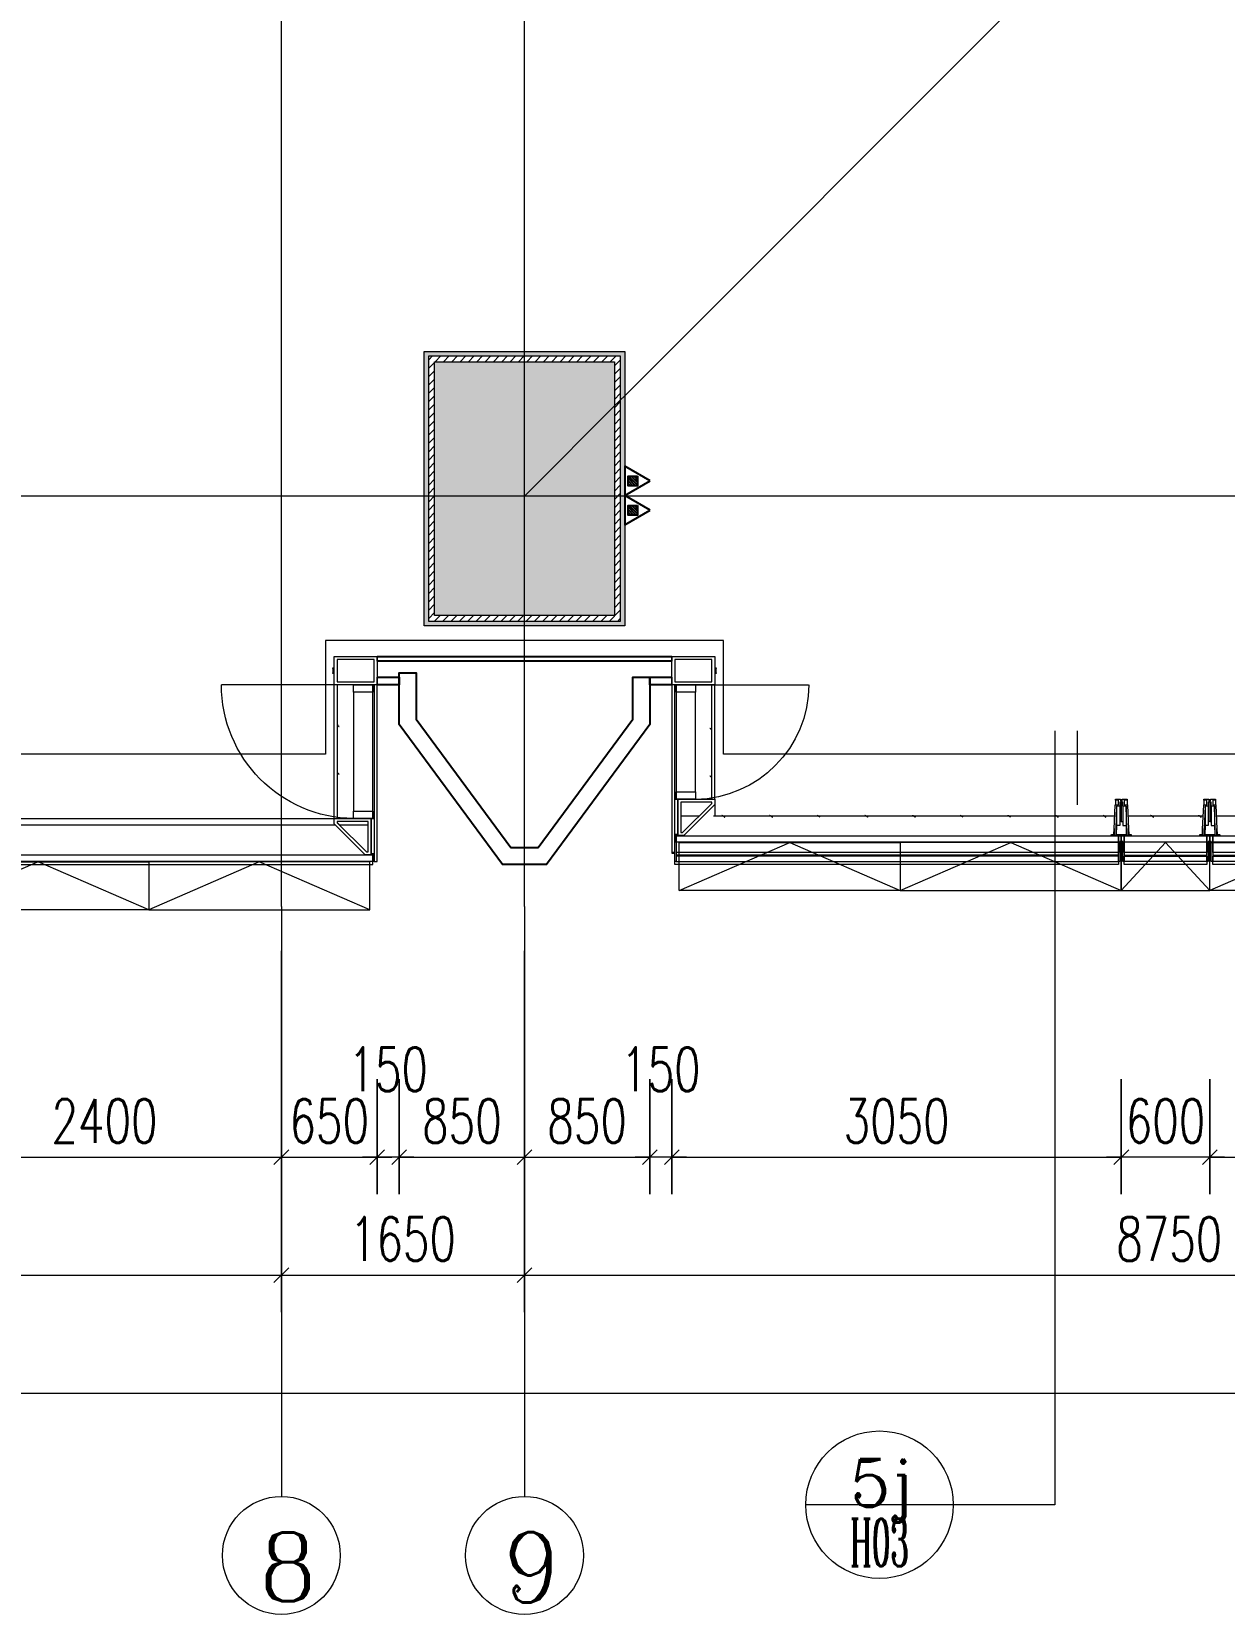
# Model space of a CAD drawing. Header units: millimetres. Extents: x 8533 to 398112, y -117646 to 105276.
# Drawn here: x 112029 to 120122, y 27708 to 38442 of the extents above; entities that cross this region are included whole.
import ezdxf

# ---------------------------------------------------------------- set-up
doc = ezdxf.new("R2010")
doc.units = ezdxf.units.MM
doc.linetypes.add('IMPORT-A-D0TE-BF$0$DOTE', pattern=[0])
doc.linetypes.add('IMPORT-colu-10F-19F$0$DOTE', pattern=[0])
for name, color, linetype, lineweight in [('A-D0TE-BF$0$A-Axis', 3, 'Continuous', 13), ('A-D0TE-BF$0$A-Axis-GRID', 1, 'IMPORT-A-D0TE-BF$0$DOTE', 13), ('A-D0TE-BF$0$A-Axis-TEXT', 7, 'Continuous', 13), ('A-DIM-TF$0$A-Dims', 140, 'Continuous', 13), ('A-EDGE-6_27F$0$A-floor-EDGE', 6, 'Continuous', 13), ('A-Iden-10F$0$A-Dims-IDEN', 13, 'Continuous', 13), ('A-PMDT-10F$0$A-GLAZ-CURT-CUT', 52, 'Continuous', 13), ('A-PMDT-10F$0$A-GLAZ-CURT-PRO', 13, 'Continuous', 13), ('A-PMDT-10F$0$A-WALL', 51, 'Continuous', 13), ('A-PMDT-10F$0$LB_铝板_', 2, 'Continuous', 13), ('A-PMDT-10F$0$Q-CASE-GM', 13, 'Continuous', 13), ('A-PMDT-10F$0$防火涂料', 8, 'Continuous', 13), ('colu-10F-19F$0$A-Axis-grid', 1, 'IMPORT-colu-10F-19F$0$DOTE', 13), ('colu-10F-19F$0$S-COLU-STEEL', 104, 'Continuous', 13), ('colu-10F-19F$0$S-hatch', 253, 'Continuous', 13), ('P-XHS-10F$0$PTP-XH灭火器', 10, 'Continuous', 25), ('塔楼建筑图10F_dwg', 8, 'Continuous', 13)]:
    doc.layers.add(name, color=color, linetype=linetype, lineweight=lineweight)
doc.styles.add('Complex_15', font='complex_.ttf', dxfattribs={"width": 1.009615, "height": 321.993789})
doc.styles.add('Complex_16', font='complex_.ttf', dxfattribs={"width": 0.452586, "height": 321.993789})
doc.styles.add('Complex_18', font='complex_.ttf', dxfattribs={"height": 465.948165})
doc.styles.add('Complex_20', font='complex_.ttf', dxfattribs={"width": 0.928571, "height": 476.148482})
doc.styles.add('Simplex', font='simplex_.ttf', dxfattribs={"width": 0.705882, "height": 297.5})

# ---------------------------------------------------------------- blocks, each defined once
blk = doc.blocks.new('塔楼建筑图10F_dwg__AXISO-1959633-10F_ARC_46_000_')
at = {"layer": 'A-D0TE-BF$0$A-Axis'}
blk.add_circle((0, 0), 0.5, dxfattribs=at)
blk = doc.blocks.new('塔楼建筑图10F_dwg_A-D0TE-BF$0$_ArchTick-1959634-10F_ARC_46_000_')
at = {"layer": 'A-D0TE-BF$0$A-Axis'}
blk.add_line((-0.5, -0.5), (0.5, 0.5), dxfattribs=at)
blk = doc.blocks.new('塔楼建筑图10F_dwg_A-D0TE-BF-1959636-10F_ARC_46_000_')
at = {"layer": 'A-D0TE-BF$0$A-Axis'}
for p, q in [((26600, -31034), (26600, -35034)), ((28250, -31034), (28250, -35034)), ((0, -34334), (37000, -34334))]:
    blk.add_line(p, q, dxfattribs=at)
at = {"layer": 'A-D0TE-BF$0$A-Axis', "flags": 128}
for points in [[(26600, -33784), (26600, -31334)], [(28250, -33784), (28250, -31334)]]:
    blk.add_lwpolyline(points, close=True, dxfattribs=at)
blk.add_lwpolyline([(0, -33534), (8750, -33534), (10500, -33534), (16450, -33534), (20550, -33534), (26600, -33534), (28250, -33534), (37000, -33534)], dxfattribs=at)
at = {"layer": 'A-D0TE-BF$0$A-Axis-GRID', "linetype": 'Continuous'}
for p, q in [((26600, -31034), (26600, -20300)), ((28250, -27270), (28250, -20300)), ((28250, -29130), (28250, -27270)), ((27570, -28250), (9430, -28250)), ((28930, -28250), (27570, -28250)), ((39660, -28250), (28930, -28250)), ((28250, -31034), (28250, -29130))]:
    blk.add_line(p, q, dxfattribs=at)
for name, p, xscale, yscale, zscale in [('塔楼建筑图10F_dwg_A-D0TE-BF$0$_ArchTick-1959634-10F_ARC_46_000_', (26600, -33534), 100, 100, 100), ('塔楼建筑图10F_dwg_A-D0TE-BF$0$_ArchTick-1959634-10F_ARC_46_000_', (28250, -33534), 100, 100, 100), ('塔楼建筑图10F_dwg__AXISO-1959633-10F_ARC_46_000_', (26600, -35434), 800, 800, 800), ('塔楼建筑图10F_dwg__AXISO-1959633-10F_ARC_46_000_', (28250, -35434), 800, 800, 800)]:
    blk.add_blockref(name, p, dxfattribs=dict(xscale=xscale, yscale=yscale, zscale=zscale))
at = {"xscale": 100, "yscale": 100, "zscale": 100, "rotation": 180}
for p in [(26600, -33534), (28250, -33534)]:
    blk.add_blockref('塔楼建筑图10F_dwg_A-D0TE-BF$0$_ArchTick-1959634-10F_ARC_46_000_', p, dxfattribs=at)
at = {"layer": 'A-D0TE-BF$0$A-Axis', "color": 7, "char_height": 297.5, "attachment_point": 2, "line_spacing_factor": 1.125731, "style": 'Simplex'}
for s, insert, width in [('1650', (27425, -33139), 871.28), ('8750', (32625, -33139), 917.9)]:
    blk.add_mtext(s, dxfattribs=dict(at, insert=insert, width=width))
at = {"layer": 'A-D0TE-BF$0$A-Axis-TEXT', "attachment_point": 1, "line_spacing_factor": 1.141342}
for s, insert, char_height, width, style in [('\\fComplex|b0|i0|c134|p2|;8', (26445, -35279), 465.95, 529.84, 'Complex_18'), ('\\fComplex|b0|i0|c134|p2|;\\W.92857;9', (28103, -35276), 476.15, 495.36, 'Complex_20')]:
    blk.add_mtext(s, dxfattribs=dict(at, insert=insert, char_height=char_height, width=width, style=style))
blk = doc.blocks.new('塔楼建筑图10F_dwg_A-EDGE-6_27F-1959637-10F_ARC_46_000_')
at = {"layer": 'A-EDGE-6_27F$0$A-floor-EDGE', "flags": 128}
blk.add_lwpolyline([(39350, -1350), (39350, -18150), (38580, -18150), (38580, -18850), (38580, -20150), (38580, -20850), (39350, -20850), (39350, -30000), (29600, -30000), (29600, -29230), (28900, -29230), (27600, -29230), (26900, -29230), (26900, -30000), (10100, -30000)], dxfattribs=at)
blk = doc.blocks.new('塔楼建筑图10F_dwg_colu-10F-19F-1959674-10F_ARC_46_000_')
at = {"layer": 'colu-10F-19F$0$S-hatch'}
h = blk.add_hatch(dxfattribs=at)
h.set_pattern_fill('FP_50', color=256, style=0, pattern_type=2)
h.set_pattern_definition([(45, (19450, 0), (-28.28427, 28.28427), [])])
h.paths.add_polyline_path([(27640, -29100), (28900, -29100), (28900, -27300), (27600, -27300), (27600, -29100)], flags=0)
h.paths.add_polyline_path([(28860, -29060), (27640, -29060), (27640, -27340), (28860, -27340), (28860, -28560)], flags=0)
blk.add_hatch(color=256, dxfattribs=at).paths.add_polyline_path([(28860, -29060), (28860, -27340), (27640, -27340), (27640, -29060)], flags=0)
at = {"layer": 'colu-10F-19F$0$A-Axis-grid', "linetype": 'Continuous'}
for p, q in [((36320, -20180), (28930, -27570)), ((28930, -27570), (28900, -27600)), ((28900, -27600), (28250, -28250))]:
    blk.add_line(p, q, dxfattribs=at)
at = {"layer": 'colu-10F-19F$0$S-COLU-STEEL', "flags": 128}
for points in [[(27600, -29100), (27600, -27300), (28900, -27300), (28900, -29100)], [(27640, -29060), (27640, -27340), (28860, -27340), (28860, -29060)]]:
    blk.add_lwpolyline(points, close=True, dxfattribs=at)
blk = doc.blocks.new('塔楼建筑图10F_dwg_A-PMDT-10F$0$A$C2FD361CC-1959676-10F_ARC_46_000_')
at = {"layer": 'A-PMDT-10F$0$防火涂料'}
h = blk.add_hatch(dxfattribs=at)
h.set_pattern_fill('FP_53', color=256, style=0, pattern_type=2)
h.set_pattern_definition([(37.5, (19550, 28356.624), (-1.60031, 48.94136), [0, -38.608, 0, -43.18, -41.275]), (37.5, (19550, 28356.624), (-1.60031, 48.94136), [-81.788, 0, -41.275]), (7.5, (19550, 28356.624), (44.9521, 71.68268), [0, -20.828, 0, -34.798, -13.335]), (7.5, (19550, 28356.624), (44.9521, 71.68268), [-55.626, 0, -13.335]), (327.5, (19518.76, 28356.624), (79.09879, 0.143765), [0, -12.7, 0, -45.72, -59.69]), (327.5, (19518.76, 28356.624), (79.09879, 0.143765), [-58.42, 0, -59.69]), (317.5, (19518.76, 28356.624), (76.35522, 22.29306), [0, -6.35, 0, -29.972, -34.29]), (317.5, (19518.76, 28356.624), (76.35522, 22.29306), [-36.322, 0, -34.29])])
h.paths.add_polyline_path([(27640, -880), (28930, -880), (28930, 980), (27570, 980), (27570, -880), (27600, -880)], flags=0)
h.paths.add_polyline_path([(28860, -850), (27600, -850), (27600, 950), (28900, 950), (28900, -850)], flags=0)
at = {"layer": 'A-PMDT-10F$0$防火涂料', "flags": 128}
blk.add_lwpolyline([(27570, 980), (28930, 980), (28930, -880), (27570, -880)], close=True, dxfattribs=at)
blk = doc.blocks.new('塔楼建筑图10F_dwg_A-DIM-TF$0$_ArchTick-1959677-10F_ARC_46_000_')
at = {"layer": 'A-DIM-TF$0$A-Dims'}
blk.add_line((-0.5, -0.5), (0.5, 0.5), dxfattribs=at)
blk = doc.blocks.new('塔楼建筑图10F_dwg_A-DIM-TF-1959678-10F_ARC_46_000_')
at = {"layer": 'A-DIM-TF$0$A-Dims', "flags": 128}
for points in [[(26600, -32984), (26600, -32204)], [(27250, -32984), (27250, -32204)], [(27400, -32984), (27400, -32204)], [(28250, -32984), (28250, -32204)], [(29100, -32984), (29100, -32204)], [(29250, -32984), (29250, -32204)], [(32300, -32984), (32300, -32204)], [(32900, -32984), (32900, -32204)]]:
    blk.add_lwpolyline(points, close=True, dxfattribs=at)
for points in [[(24300, -32734), (24200, -32734), (26600, -32734)], [(26500, -32734), (26600, -32734), (27250, -32734), (27350, -32734)], [(27400, -32734), (27250, -32734), (27150, -32734)], [(27500, -32734), (27400, -32734), (28250, -32734), (29100, -32734)], [(29250, -32734), (29100, -32734), (29000, -32734)], [(29350, -32734), (29250, -32734), (32300, -32734)], [(32900, -32734), (32300, -32734), (32200, -32734)], [(33000, -32734), (32900, -32734), (35900, -32734)]]:
    blk.add_lwpolyline(points, dxfattribs=at)
at = {"xscale": 100, "yscale": 100, "zscale": 100}
for p in [(26600, -32734), (26600, -32734), (27250, -32734), (28250, -32734), (29100, -32734), (29100, -32734), (32300, -32734), (32300, -32734)]:
    blk.add_blockref('塔楼建筑图10F_dwg_A-DIM-TF$0$_ArchTick-1959677-10F_ARC_46_000_', p, dxfattribs=at)
at = {"xscale": 100, "yscale": 100, "zscale": 100, "rotation": 180}
for p in [(27250, -32734), (27400, -32734), (27400, -32734), (28250, -32734), (29250, -32734), (29250, -32734), (32900, -32734), (32900, -32734)]:
    blk.add_blockref('塔楼建筑图10F_dwg_A-DIM-TF$0$_ArchTick-1959677-10F_ARC_46_000_', p, dxfattribs=at)
at = {"layer": 'A-DIM-TF$0$A-Dims', "color": 7, "char_height": 297.5, "attachment_point": 2, "line_spacing_factor": 1.125731, "style": 'Simplex'}
for s, insert, width in [('150', (27325, -31989), 641.81), ('150', (29175, -31989), 641.81), ('2400', (25400, -32339), 917.9), ('650', (26925, -32339), 688.42), ('850', (27825, -32339), 688.42), ('850', (28675, -32339), 688.42), ('3050', (30775, -32339), 917.9), ('600', (32600, -32339), 688.42)]:
    blk.add_mtext(s, dxfattribs=dict(at, insert=insert, width=width))
blk = doc.blocks.new('塔楼建筑图10F_dwg_A-Iden-10F-1959679-10F_ARC_46_000_')
at = {"layer": 'A-Iden-10F$0$A-Dims-IDEN'}
blk.add_line((32000, -29843), (32000, -30343), dxfattribs=at)
at = {"layer": 'A-Iden-10F$0$A-Dims-IDEN', "flags": 128}
blk.add_lwpolyline([(31850, -29843), (31850, -35090), (31159, -35090), (30159, -35090)], dxfattribs=at)
at = {"layer": 'A-Iden-10F$0$A-Dims-IDEN'}
blk.add_circle((30659, -35090), 500, dxfattribs=at)
at = {"layer": 'A-Iden-10F$0$A-Dims-IDEN', "color": 7, "char_height": 322, "attachment_point": 1, "line_spacing_factor": 1.141342}
for s, insert, width, style in [('5j', (30458, -34782), 572.6, 'Complex_15'), ('H03', (30458, -35185), 521.96, 'Complex_16')]:
    blk.add_mtext(s, dxfattribs=dict(at, insert=insert, width=width, style=style))
blk = doc.blocks.new('塔楼建筑图10F_dwg_P-XHS-10F$0$$TWTSYS$00000546-1959688-10F_ARC_46_000_')
at = {"layer": 'P-XHS-10F$0$PTP-XH灭火器'}
h = blk.add_hatch(dxfattribs=at)
h.set_pattern_fill('FP_61', color=256, style=0, pattern_type=2)
h.set_pattern_definition([(45, (-38543.802, -6670.83), (-17.67767, 17.67767), [])])
h.paths.add_polyline_path([(65, 44), (65, 174), (-65, 174), (-65, 44)], flags=0)
at = {"layer": 'P-XHS-10F$0$PTP-XH灭火器', "flags": 128}
for points in [[(0, 344), (-198, 0), (198, 0)], [(-65, 174), (65, 174), (65, 44), (-65, 44)]]:
    blk.add_lwpolyline(points, close=True, dxfattribs=at)
blk = doc.blocks.new('塔楼建筑图10F_dwg_P-XHS-10F-1959691-10F_ARC_46_000_')
at = {"xscale": 0.5, "yscale": 0.5, "zscale": 0.5, "rotation": 269.9999999999999}
for p in [(28931, -28147), (28931, -28346)]:
    blk.add_blockref('塔楼建筑图10F_dwg_P-XHS-10F$0$$TWTSYS$00000546-1959688-10F_ARC_46_000_', p, dxfattribs=at)
blk = doc.blocks.new('塔楼建筑图10F_dwg_A-PMDT-10F$0$FP_61-Floor Plan_F10 CAD Export-1959734-10F_ARC_46_000_')
at = {"layer": 'A-PMDT-10F$0$Q-CASE-GM'}
for p, q in [((-1478, -260), (1245, -260)), ((1274, -260), (1470, -260))]:
    blk.add_line(p, q, dxfattribs=at)
blk = doc.blocks.new('塔楼建筑图10F_dwg_A-PMDT-10F$0$FP_62-Floor Plan_F10 CAD Export-1959735-10F_ARC_46_000_')
at = {"layer": 'A-PMDT-10F$0$A-GLAZ-CURT-PRO'}
blk.add_line((1261, -302), (1261, -1210), dxfattribs=at)
at = {"layer": 'A-PMDT-10F$0$A-GLAZ-CURT-PRO', "flags": 128}
for points in [[(1258, -622), (1258, -622), (1258, -622), (1258, -621), (1258, -621), (1258, -620), (1258, -620), (1258, -620), (1258, -619), (1258, -619), (1258, -619), (1258, -618), (1258, -618), (1259, -617), (1259, -617), (1259, -617), (1259, -616), (1259, -616), (1259, -616), (1260, -615), (1260, -615), (1260, -614), (1260, -614), (1261, -614), (1261, -613), (1261, -613), (1261, -613), (1262, -612), (1262, -612), (1262, -612), (1263, -611), (1263, -611), (1263, -610), (1264, -610), (1264, -610), (1264, -609), (1265, -609), (1265, -609), (1265, -608), (1266, -608), (1266, -607), (1267, -607), (1267, -607), (1267, -606), (1268, -606), (1268, -606), (1269, -605), (1269, -605), (1269, -605), (1270, -604), (1270, -604), (1271, -603), (1271, -603), (1272, -603)], [(1258, -946), (1258, -945), (1258, -945), (1258, -944), (1258, -944), (1258, -944), (1258, -943), (1258, -943), (1258, -943), (1258, -942), (1258, -942), (1258, -941), (1258, -941), (1259, -941), (1259, -940), (1259, -940), (1259, -940), (1259, -939), (1259, -939), (1260, -939), (1260, -938), (1260, -938), (1260, -937), (1261, -937), (1261, -937), (1261, -936), (1261, -936), (1262, -936), (1262, -935), (1262, -935), (1263, -934), (1263, -934), (1263, -934), (1264, -933), (1264, -933), (1264, -933), (1265, -932), (1265, -932), (1265, -932), (1266, -931), (1266, -931), (1267, -930), (1267, -930), (1267, -930), (1268, -929), (1268, -929), (1269, -929), (1269, -928), (1269, -928), (1270, -927), (1270, -927), (1271, -927), (1271, -926), (1272, -926)]]:
    blk.add_lwpolyline(points, dxfattribs=at)
blk = doc.blocks.new('塔楼建筑图10F_dwg_A-PMDT-10F$0$CWP_玻璃幕墙端部 - 塔楼有侧开启扇 H_3000_有窗帘槽-V60-Floor Plan_F10 CAD Export-1959815-10F_ARC_46_000_')
at = {"layer": 'A-PMDT-10F$0$A-GLAZ-CURT-CUT', "flags": 128}
for points in [[(-1500, -10), (-1510, -10), (-1510, -15), (-1520, -15), (-1520, -55), (-1500, -55)], [(-1472, -57), (-1472, -55), (-1520, -55), (-1520, -57)], [(-1514, -302), (-1480, -302), (-1480, -296), (-1500, -296), (-1500, -266), (-1479, -266), (-1472, -100), (-1472, -57), (-1520, -57), (-1520, -62), (-1482, -62), (-1482, -100), (-1488, -256), (-1510, -256), (-1510, -282), (-1520, -282), (-1520, -292), (-1514, -292)], [(1500, -55), (1500, -10), (-1500, -10), (-1500, -55)], [(-1452, -55), (-1472, -55), (-1472, -57), (-1452, -57)], [(1510, -10), (1500, -10), (1500, -57), (1448, -57), (1239, -266), (1239, -302), (1490, -302), (1490, -62), (1510, -62)], [(1470, -282), (1259, -282), (1259, -274), (1457, -77), (1470, -77)], [(1446, -55), (1446, -57), (1500, -57), (1500, -55)], [(1490, -62), (1490, -302), (1510, -302), (1510, -62)], [(1370, -302), (1370, -352), (1500, -352), (1500, -302)], [(1500, -302), (1500, -1210), (1510, -1210), (1510, -302)], [(1370, -1160), (1370, -1210), (1500, -1210), (1500, -1160)], [(1239, -1210), (1239, -1400), (1530, -1400), (1530, -1210)], [(1259, -1380), (1259, -1230), (1510, -1230), (1510, -1380)]]:
    blk.add_lwpolyline(points, close=True, dxfattribs=at)
blk.add_lwpolyline([(-1452, -61), (-1452, -57), (-1472, -57), (-1472, -103), (-1470, -62), (-1453, -62)], dxfattribs=at)
at = {"layer": 'A-PMDT-10F$0$A-GLAZ-CURT-CUT'}
blk.add_arc((-1453, -61), 0.998, 270, 360, dxfattribs=at)
at = {"layer": 'A-PMDT-10F$0$A-GLAZ-CURT-PRO'}
for p, q in [((-1479, -266), (-1480, -296)), ((1259, -276), (1275, -260)), ((1370, -1160), (1370, -352)), ((1370, -1210), (473, -1210)), ((1239, -1285), (1229, -1285)), ((1229, -1325), (1239, -1325))]:
    blk.add_line(p, q, dxfattribs=at)
at = {"layer": 'A-PMDT-10F$0$A-GLAZ-CURT-PRO', "flags": 128}
for points in [[(1510, -10), (1530, -10), (1530, -1210)], [(-1480, -302), (1239, -302), (1239, -1210)], [(1229, -1320), (1229, -1325), (1229, -1320), (1229, -1290), (1229, -1285), (1229, -1290)]]:
    blk.add_lwpolyline(points, dxfattribs=at)
blk.add_lwpolyline([(1259, -276), (1275, -260)], close=True, dxfattribs=at)
at = {"layer": 'A-PMDT-10F$0$A-GLAZ-CURT-PRO'}
blk.add_arc((1381, -1210), 908, 90.6869, 180, dxfattribs=at)
at = {"layer": 'A-PMDT-10F$0$Q-CASE-GM', "flags": 128}
blk.add_lwpolyline([(-1500, -10), (-1500, 10), (1500, 10), (1500, -10)], dxfattribs=at)
for name in ['塔楼建筑图10F_dwg_A-PMDT-10F$0$FP_61-Floor Plan_F10 CAD Export-1959734-10F_ARC_46_000_', '塔楼建筑图10F_dwg_A-PMDT-10F$0$FP_62-Floor Plan_F10 CAD Export-1959735-10F_ARC_46_000_']:
    blk.add_blockref(name, (0, 0))
blk = doc.blocks.new('塔楼建筑图10F_dwg_A-PMDT-10F$0$FP_147-Floor Plan_F10 CAD Export-1959765-10F_ARC_46_000_')
at = {"layer": 'A-PMDT-10F$0$A-GLAZ-CURT-PRO'}
blk.add_line((255, 320), (-255, 320), dxfattribs=at)
at = {"layer": 'A-PMDT-10F$0$A-GLAZ-CURT-PRO', "flags": 128}
for points in [[(-223, 324), (-223, 324), (-223, 324), (-224, 324), (-224, 323), (-225, 323), (-225, 323), (-225, 323), (-226, 323), (-226, 323), (-226, 323), (-227, 323), (-227, 323), (-227, 323), (-228, 322), (-228, 322), (-229, 322), (-229, 322), (-229, 322), (-230, 321), (-230, 321), (-230, 321), (-231, 321), (-231, 321), (-232, 320), (-232, 320), (-232, 320), (-233, 319), (-233, 319), (-233, 319), (-234, 319), (-234, 318), (-234, 318), (-235, 318), (-235, 317), (-236, 317), (-236, 317), (-236, 316), (-237, 316), (-237, 315), (-237, 315), (-238, 315), (-238, 314), (-239, 314), (-239, 314), (-239, 313), (-240, 313), (-240, 312), (-240, 312), (-241, 311), (-241, 311), (-241, 311)], [(101, 324), (100, 324), (100, 324), (100, 324), (99, 323), (99, 323), (98, 323), (98, 323), (98, 323), (97, 323), (97, 323), (97, 323), (96, 323), (96, 323), (95, 322), (95, 322), (95, 322), (94, 322), (94, 322), (94, 321), (93, 321), (93, 321), (93, 321), (92, 321), (92, 320), (91, 320), (91, 320), (91, 319), (90, 319), (90, 319), (90, 319), (89, 318), (89, 318), (88, 318), (88, 317), (88, 317), (87, 317), (87, 316), (87, 316), (86, 315), (86, 315), (85, 315), (85, 314), (85, 314), (84, 314), (84, 313), (84, 313), (83, 312), (83, 312), (83, 311), (82, 311), (82, 311)]]:
    blk.add_lwpolyline(points, dxfattribs=at)
blk = doc.blocks.new('塔楼建筑图10F_dwg_A-PMDT-10F$0$CWP_玻璃幕墙 - Tower slope glass H_3000_有窗帘导轨-V145-Floor Plan_F10 CAD Export-1959817-10F_ARC_46_000_')
at = {"layer": 'A-PMDT-10F$0$A-GLAZ-CURT-CUT', "flags": 128}
for points in [[(-260, 433), (-294, 433), (-294, 423), (-300, 423), (-300, 413), (-290, 413), (-290, 386), (-268, 386), (-262, 231), (-262, 193), (-300, 193), (-300, 188), (-252, 188), (-252, 231), (-259, 396), (-280, 396), (-280, 427), (-260, 427)], [(294, 423), (294, 433), (260, 433), (260, 427), (280, 427), (280, 396), (259, 396), (252, 231), (252, 188), (300, 188), (300, 193), (262, 193), (262, 231), (268, 386), (290, 386), (290, 413), (300, 413), (300, 423)], [(-252, 186), (-300, 186), (-300, 188), (-252, 188), (-252, 186), (-233, 186), (-233, 188), (-252, 188)], [(280, 141), (280, 186), (-280, 186), (-280, 141), (280, 141), (290, 141), (290, 146), (300, 146), (300, 186), (280, 186)], [(233, 186), (252, 186), (252, 188), (233, 188)], [(300, 188), (252, 188), (252, 186), (300, 186)]]:
    blk.add_lwpolyline(points, close=True, dxfattribs=at)
for points in [[(-233, 193), (-250, 193), (-252, 234), (-252, 188), (-233, 188), (-233, 192)], [(233, 192), (233, 188), (252, 188), (252, 234), (250, 193), (233, 193)], [(-300, 186), (-300, 146), (-290, 146), (-290, 141), (-280, 141), (-280, 186)]]:
    blk.add_lwpolyline(points, dxfattribs=at)
at = {"layer": 'A-PMDT-10F$0$A-GLAZ-CURT-CUT'}
for centre, start, end in [((-233, 192), 360, 90), ((233, 192), 90, 180)]:
    blk.add_arc(centre, 0.998, start, end, dxfattribs=at)
at = {"layer": 'A-PMDT-10F$0$A-GLAZ-CURT-PRO'}
for p, q in [((-260, 427), (-260, 396)), ((260, 427), (260, 396)), ((268, 386), (268, 256)), ((280, 53), (-280, 53))]:
    blk.add_line(p, q, dxfattribs=at)
at = {"layer": 'A-PMDT-10F$0$A-GLAZ-CURT-PRO', "flags": 128}
for points in [[(-300, 413), (-300, 282), (-290, 282)], [(-290, 386), (-290, 256), (-268, 256)], [(-268, 386), (-268, 256), (-266, 192)], [(290, 386), (290, 256), (268, 256), (266, 192)], [(300, 413), (300, 282), (290, 282)], [(-290, 15), (-300, 15), (-300, 146)], [(-290, 141), (-290, 10), (-280, 10), (-280, 48), (-280, 10), (280, 10), (280, 48), (-280, 48), (-280, 50), (280, 50), (280, 48), (280, 10), (290, 10), (290, 141)], [(300, 146), (300, 15), (290, 15)], [(-280, 10), (-280, -10), (280, -10), (280, 10)]]:
    blk.add_lwpolyline(points, dxfattribs=at)
for points in [[(-280, 141), (-280, 71)], [(280, 71), (280, 141)], [(280, 51), (-280, 51), (-280, 53), (-280, 73), (280, 73), (280, 53)]]:
    blk.add_lwpolyline(points, close=True, dxfattribs=at)
blk.add_blockref('塔楼建筑图10F_dwg_A-PMDT-10F$0$FP_147-Floor Plan_F10 CAD Export-1959765-10F_ARC_46_000_', (0, 0))
blk = doc.blocks.new('塔楼建筑图10F_dwg_A-PMDT-10F$0$FP_153-Floor Plan_F10 CAD Export-1959769-10F_ARC_46_000_')
at = {"layer": 'A-PMDT-10F$0$Q-CASE-GM'}
for p, q in [((1247, 320), (-1475, 320)), ((1470, 320), (1344, 320))]:
    blk.add_line(p, q, dxfattribs=at)
at = {"layer": 'A-PMDT-10F$0$Q-CASE-GM', "flags": 128}
for points in [[(-1396, 324), (-1396, 324), (-1397, 324), (-1397, 324), (-1398, 323), (-1398, 323), (-1398, 323), (-1399, 323), (-1399, 323), (-1399, 323), (-1400, 323), (-1400, 323), (-1401, 323), (-1401, 323), (-1401, 322), (-1402, 322), (-1402, 322), (-1402, 322), (-1403, 322), (-1403, 321), (-1403, 321), (-1404, 321), (-1404, 321), (-1405, 321), (-1405, 320), (-1405, 320), (-1406, 320), (-1406, 319), (-1406, 319), (-1407, 319), (-1407, 319), (-1408, 318), (-1408, 318), (-1408, 318), (-1409, 317), (-1409, 317), (-1409, 317), (-1410, 316), (-1410, 316), (-1410, 315), (-1411, 315), (-1411, 315), (-1412, 314), (-1412, 314), (-1412, 314), (-1413, 313), (-1413, 313), (-1413, 312), (-1414, 312), (-1414, 311), (-1415, 311), (-1415, 311)], [(-1073, 324), (-1073, 324), (-1074, 324), (-1074, 324), (-1074, 323), (-1075, 323), (-1075, 323), (-1075, 323), (-1076, 323), (-1076, 323), (-1076, 323), (-1077, 323), (-1077, 323), (-1078, 323), (-1078, 322), (-1078, 322), (-1079, 322), (-1079, 322), (-1079, 322), (-1080, 321), (-1080, 321), (-1081, 321), (-1081, 321), (-1081, 321), (-1082, 320), (-1082, 320), (-1082, 320), (-1083, 319), (-1083, 319), (-1084, 319), (-1084, 319), (-1084, 318), (-1085, 318), (-1085, 318), (-1085, 317), (-1086, 317), (-1086, 317), (-1086, 316), (-1087, 316), (-1087, 315), (-1088, 315), (-1088, 315), (-1088, 314), (-1089, 314), (-1089, 314), (-1089, 313), (-1090, 313), (-1090, 312), (-1091, 312), (-1091, 311), (-1091, 311), (-1092, 311)], [(-750, 324), (-750, 324), (-750, 324), (-751, 324), (-751, 323), (-751, 323), (-752, 323), (-752, 323), (-752, 323), (-753, 323), (-753, 323), (-754, 323), (-754, 323), (-754, 323), (-755, 322), (-755, 322), (-755, 322), (-756, 322), (-756, 322), (-757, 321), (-757, 321), (-757, 321), (-758, 321), (-758, 321), (-758, 320), (-759, 320), (-759, 320), (-759, 319), (-760, 319), (-760, 319), (-761, 319), (-761, 318), (-761, 318), (-762, 318), (-762, 317), (-762, 317), (-763, 317), (-763, 316), (-764, 316), (-764, 315), (-764, 315), (-765, 315), (-765, 314), (-765, 314), (-766, 314), (-766, 313), (-766, 313), (-767, 312), (-767, 312), (-768, 311), (-768, 311), (-768, 311)], [(-426, 324), (-427, 324), (-427, 324), (-427, 324), (-428, 323), (-428, 323), (-428, 323), (-429, 323), (-429, 323), (-430, 323), (-430, 323), (-430, 323), (-431, 323), (-431, 323), (-431, 322), (-432, 322), (-432, 322), (-432, 322), (-433, 322), (-433, 321), (-434, 321), (-434, 321), (-434, 321), (-435, 321), (-435, 320), (-435, 320), (-436, 320), (-436, 319), (-437, 319), (-437, 319), (-437, 319), (-438, 318), (-438, 318), (-438, 318), (-439, 317), (-439, 317), (-440, 317), (-440, 316), (-440, 316), (-441, 315), (-441, 315), (-441, 315), (-442, 314), (-442, 314), (-442, 314), (-443, 313), (-443, 313), (-444, 312), (-444, 312), (-444, 311), (-445, 311), (-445, 311)], [(-103, 324), (-103, 324), (-104, 324), (-104, 324), (-104, 323), (-105, 323), (-105, 323), (-106, 323), (-106, 323), (-106, 323), (-107, 323), (-107, 323), (-107, 323), (-108, 323), (-108, 322), (-108, 322), (-109, 322), (-109, 322), (-110, 322), (-110, 321), (-110, 321), (-111, 321), (-111, 321), (-111, 321), (-112, 320), (-112, 320), (-113, 320), (-113, 319), (-113, 319), (-114, 319), (-114, 319), (-114, 318), (-115, 318), (-115, 318), (-115, 317), (-116, 317), (-116, 317), (-117, 316), (-117, 316), (-117, 315), (-118, 315), (-118, 315), (-118, 314), (-119, 314), (-119, 314), (-120, 313), (-120, 313), (-120, 312), (-121, 312), (-121, 311), (-121, 311), (-122, 311)], [(220, 324), (220, 324), (220, 324), (219, 324), (219, 323), (219, 323), (218, 323), (218, 323), (217, 323), (217, 323), (217, 323), (216, 323), (216, 323), (216, 323), (215, 322), (215, 322), (214, 322), (214, 322), (214, 322), (213, 321), (213, 321), (213, 321), (212, 321), (212, 321), (212, 320), (211, 320), (211, 320), (210, 319), (210, 319), (210, 319), (209, 319), (209, 318), (209, 318), (208, 318), (208, 317), (207, 317), (207, 317), (207, 316), (206, 316), (206, 315), (206, 315), (205, 315), (205, 314), (204, 314), (204, 314), (204, 313), (203, 313), (203, 312), (203, 312), (202, 311), (202, 311), (202, 311)], [(544, 324), (543, 324), (543, 324), (543, 324), (542, 323), (542, 323), (541, 323), (541, 323), (541, 323), (540, 323), (540, 323), (540, 323), (539, 323), (539, 323), (538, 322), (538, 322), (538, 322), (537, 322), (537, 322), (537, 321), (536, 321), (536, 321), (536, 321), (535, 321), (535, 320), (534, 320), (534, 320), (534, 319), (533, 319), (533, 319), (533, 319), (532, 318), (532, 318), (531, 318), (531, 317), (531, 317), (530, 317), (530, 316), (530, 316), (529, 315), (529, 315), (529, 315), (528, 314), (528, 314), (527, 314), (527, 313), (527, 313), (526, 312), (526, 312), (526, 311), (525, 311), (525, 311)], [(867, 324), (867, 324), (866, 324), (866, 324), (865, 323), (865, 323), (865, 323), (864, 323), (864, 323), (864, 323), (863, 323), (863, 323), (863, 323), (862, 323), (862, 322), (861, 322), (861, 322), (861, 322), (860, 322), (860, 321), (860, 321), (859, 321), (859, 321), (858, 321), (858, 320), (858, 320), (857, 320), (857, 319), (857, 319), (856, 319), (856, 319), (855, 318), (855, 318), (855, 318), (854, 317), (854, 317), (854, 317), (853, 316), (853, 316), (853, 315), (852, 315), (852, 315), (851, 314), (851, 314), (851, 314), (850, 313), (850, 313), (850, 312), (849, 312), (849, 311), (848, 311), (848, 311)], [(1190, 324), (1190, 324), (1189, 324), (1189, 324), (1189, 323), (1188, 323), (1188, 323), (1188, 323), (1187, 323), (1187, 323), (1187, 323), (1186, 323), (1186, 323), (1185, 323), (1185, 322), (1185, 322), (1184, 322), (1184, 322), (1184, 322), (1183, 321), (1183, 321), (1182, 321), (1182, 321), (1182, 321), (1181, 320), (1181, 320), (1181, 320), (1180, 319), (1180, 319), (1180, 319), (1179, 319), (1179, 318), (1178, 318), (1178, 318), (1178, 317), (1177, 317), (1177, 317), (1177, 316), (1176, 316), (1176, 315), (1175, 315), (1175, 315), (1175, 314), (1174, 314), (1174, 314), (1174, 313), (1173, 313), (1173, 312), (1173, 312), (1172, 311), (1172, 311), (1171, 311)]]:
    blk.add_lwpolyline(points, dxfattribs=at)
blk = doc.blocks.new('塔楼建筑图10F_dwg_A-PMDT-10F$0$FP_154-Floor Plan_F10 CAD Export-1959770-10F_ARC_46_000_')
at = {"layer": 'A-PMDT-10F$0$A-GLAZ-CURT-PRO'}
blk.add_line((1261, 1210), (1261, 433), dxfattribs=at)
at = {"layer": 'A-PMDT-10F$0$A-GLAZ-CURT-PRO', "flags": 128}
for points in [[(1272, 916), (1271, 915), (1271, 915), (1270, 914), (1270, 914), (1270, 914), (1269, 913), (1269, 913), (1268, 913), (1268, 912), (1268, 912), (1267, 912), (1267, 911), (1266, 911), (1266, 911), (1266, 910), (1265, 910), (1265, 910), (1265, 909)], [(1272, 592), (1271, 592), (1271, 592), (1270, 591), (1270, 591), (1270, 591), (1269, 590), (1269, 590), (1268, 589), (1268, 589), (1268, 589), (1267, 588), (1267, 588), (1266, 588), (1266, 587), (1266, 587), (1265, 587), (1265, 586), (1265, 586)]]:
    blk.add_lwpolyline(points, dxfattribs=at)
blk = doc.blocks.new('塔楼建筑图10F_dwg_A-PMDT-10F$0$CWP_玻璃幕墙端部 - 塔楼有侧开启扇 H_3000_有窗帘槽-V151-Floor Plan_F10 CAD Export-1959819-10F_ARC_46_000_')
at = {"layer": 'A-PMDT-10F$0$A-GLAZ-CURT-CUT', "flags": 128}
for points in [[(1239, 1400), (1239, 1210), (1530, 1210), (1530, 1400)], [(1259, 1230), (1259, 1380), (1510, 1380), (1510, 1230)], [(1370, 1210), (1370, 1160), (1500, 1160), (1500, 1210)], [(1500, 1210), (1500, 433), (1510, 433), (1510, 1210)], [(-1480, 433), (-1514, 433), (-1514, 423), (-1520, 423), (-1520, 413), (-1510, 413), (-1510, 386), (-1488, 386), (-1482, 231), (-1482, 193), (-1520, 193), (-1520, 188), (-1472, 188), (-1472, 231), (-1479, 396), (-1500, 396), (-1500, 427), (-1480, 427)], [(1500, 141), (1500, 186), (-1500, 186), (-1500, 141), (1500, 141), (1510, 141), (1510, 193), (1490, 193), (1490, 433), (1239, 433), (1239, 397), (1448, 188), (1500, 188)], [(1370, 483), (1370, 433), (1500, 433), (1500, 483)], [(1490, 433), (1490, 193), (1510, 193), (1510, 433)], [(1259, 413), (1470, 413), (1470, 208), (1457, 208), (1259, 405)], [(-1472, 186), (-1472, 188), (-1520, 188), (-1520, 186), (-1472, 186), (-1452, 186), (-1452, 188), (-1472, 188)], [(-1510, 141), (-1500, 141), (-1500, 186), (-1520, 186), (-1520, 146), (-1510, 146)]]:
    blk.add_lwpolyline(points, close=True, dxfattribs=at)
for points in [[(-1453, 193), (-1470, 193), (-1472, 234), (-1472, 188), (-1452, 188), (-1452, 192)], [(1446, 188), (1446, 186), (1500, 186), (1500, 188), (1448, 188)]]:
    blk.add_lwpolyline(points, dxfattribs=at)
at = {"layer": 'A-PMDT-10F$0$A-GLAZ-CURT-CUT'}
blk.add_arc((-1453, 192), 0.998, 360, 90, dxfattribs=at)
at = {"layer": 'A-PMDT-10F$0$A-GLAZ-CURT-PRO'}
for p, q in [((1229, 1290), (1229, 1320)), ((1370, 1210), (602, 1210)), ((1239, 433), (1239, 1210)), ((1370, 486), (1370, 1160)), ((-1480, 427), (-1480, 396)), ((1239, 397), (1239, 319)), ((-1500, 71), (-1500, 141)), ((1500, 141), (1500, 71))]:
    blk.add_line(p, q, dxfattribs=at)
at = {"layer": 'A-PMDT-10F$0$A-GLAZ-CURT-PRO', "flags": 128}
for points in [[(1239, 1325), (1229, 1325), (1229, 1320), (1229, 1325)], [(1229, 1285), (1229, 1290), (1229, 1285), (1239, 1285)], [(1530, 1210), (1530, 73), (1530, 71), (1522, 71), (1522, 70), (1530, 70), (1530, 68), (1510, 68), (1510, 73), (1530, 73)], [(-1520, 413), (-1520, 282), (-1510, 282)], [(-1510, 386), (-1510, 256), (-1488, 256)], [(-1488, 386), (-1488, 256), (-1486, 192)], [(-1510, 15), (-1520, 15), (-1520, 146)], [(-1510, 141), (-1510, 10), (-1500, 10), (-1500, 48)], [(1500, 48), (1500, 10), (1510, 10), (1510, 141)]]:
    blk.add_lwpolyline(points, dxfattribs=at)
at = {"layer": 'A-PMDT-10F$0$A-GLAZ-CURT-PRO'}
blk.add_arc((1379, 1210), 778, 180, 269.3131, dxfattribs=at)
at = {"layer": 'A-PMDT-10F$0$Q-CASE-GM'}
for p, q in [((-1500, 141), (-1500, 71)), ((1500, 141), (1500, 71)), ((-1500, 48), (1500, 48))]:
    blk.add_line(p, q, dxfattribs=at)
at = {"layer": 'A-PMDT-10F$0$Q-CASE-GM', "flags": 128}
for points in [[(-1500, 53), (-1500, 73), (1500, 73), (1500, 53), (1500, 51), (-1500, 51), (-1500, 53), (1500, 53)], [(-1500, 10), (-1500, -10), (1510, -10), (1510, 10)]]:
    blk.add_lwpolyline(points, dxfattribs=at)
blk.add_lwpolyline([(1500, 50), (1500, 48), (1500, 10), (-1500, 10), (-1500, 48), (-1500, 50)], close=True, dxfattribs=at)
for name in ['塔楼建筑图10F_dwg_A-PMDT-10F$0$FP_154-Floor Plan_F10 CAD Export-1959770-10F_ARC_46_000_', '塔楼建筑图10F_dwg_A-PMDT-10F$0$FP_153-Floor Plan_F10 CAD Export-1959769-10F_ARC_46_000_']:
    blk.add_blockref(name, (0, 0))
blk = doc.blocks.new('塔楼建筑图10F_dwg_A-PMDT-10F$0$FP_157-Floor Plan_F10 CAD Export-1959772-10F_ARC_46_000_')
at = {"layer": 'A-PMDT-10F$0$A-GLAZ-CURT-PRO'}
blk.add_line((1455, 320), (-1455, 320), dxfattribs=at)
at = {"layer": 'A-PMDT-10F$0$A-GLAZ-CURT-PRO', "flags": 128}
for points in [[(-1332, 324), (-1333, 324), (-1333, 324), (-1333, 324), (-1334, 323), (-1334, 323), (-1334, 323), (-1335, 323), (-1335, 323), (-1336, 323), (-1336, 323), (-1336, 323), (-1337, 323), (-1337, 323), (-1337, 322), (-1338, 322), (-1338, 322), (-1339, 322), (-1339, 322), (-1339, 321), (-1340, 321), (-1340, 321), (-1340, 321), (-1341, 321), (-1341, 320), (-1341, 320), (-1342, 320), (-1342, 319), (-1343, 319), (-1343, 319), (-1343, 319), (-1344, 318), (-1344, 318), (-1344, 318), (-1345, 317), (-1345, 317), (-1346, 317), (-1346, 316), (-1346, 316), (-1347, 315), (-1347, 315), (-1347, 315), (-1348, 314), (-1348, 314), (-1349, 314), (-1349, 313), (-1349, 313), (-1350, 312), (-1350, 312), (-1350, 311), (-1351, 311), (-1351, 311)], [(-1009, 324), (-1009, 324), (-1010, 324), (-1010, 324), (-1010, 323), (-1011, 323), (-1011, 323), (-1012, 323), (-1012, 323), (-1012, 323), (-1013, 323), (-1013, 323), (-1013, 323), (-1014, 323), (-1014, 322), (-1015, 322), (-1015, 322), (-1015, 322), (-1016, 322), (-1016, 321), (-1016, 321), (-1017, 321), (-1017, 321), (-1017, 321), (-1018, 320), (-1018, 320), (-1019, 320), (-1019, 319), (-1019, 319), (-1020, 319), (-1020, 319), (-1020, 318), (-1021, 318), (-1021, 318), (-1022, 317), (-1022, 317), (-1022, 317), (-1023, 316), (-1023, 316), (-1023, 315), (-1024, 315), (-1024, 315), (-1024, 314), (-1025, 314), (-1025, 314), (-1026, 313), (-1026, 313), (-1026, 312), (-1027, 312), (-1027, 311), (-1027, 311), (-1028, 311)], [(-686, 324), (-686, 324), (-686, 324), (-687, 324), (-687, 323), (-688, 323), (-688, 323), (-688, 323), (-689, 323), (-689, 323), (-689, 323), (-690, 323), (-690, 323), (-690, 323), (-691, 322), (-691, 322), (-692, 322), (-692, 322), (-692, 322), (-693, 321), (-693, 321), (-693, 321), (-694, 321), (-694, 321), (-695, 320), (-695, 320), (-695, 320), (-696, 319), (-696, 319), (-696, 319), (-697, 319), (-697, 318), (-698, 318), (-698, 318), (-698, 317), (-699, 317), (-699, 317), (-699, 316), (-700, 316), (-700, 315), (-700, 315), (-701, 315), (-701, 314), (-702, 314), (-702, 314), (-702, 313), (-703, 313), (-703, 312), (-703, 312), (-704, 311), (-704, 311), (-705, 311)], [(-362, 324), (-363, 324), (-363, 324), (-364, 324), (-364, 323), (-364, 323), (-365, 323), (-365, 323), (-365, 323), (-366, 323), (-366, 323), (-366, 323), (-367, 323), (-367, 323), (-368, 322), (-368, 322), (-368, 322), (-369, 322), (-369, 322), (-369, 321), (-370, 321), (-370, 321), (-371, 321), (-371, 321), (-371, 320), (-372, 320), (-372, 320), (-372, 319), (-373, 319), (-373, 319), (-373, 319), (-374, 318), (-374, 318), (-375, 318), (-375, 317), (-375, 317), (-376, 317), (-376, 316), (-376, 316), (-377, 315), (-377, 315), (-378, 315), (-378, 314), (-378, 314), (-379, 314), (-379, 313), (-379, 313), (-380, 312), (-380, 312), (-380, 311), (-381, 311), (-381, 311)], [(-39, 324), (-39, 324), (-40, 324), (-40, 324), (-41, 323), (-41, 323), (-41, 323), (-42, 323), (-42, 323), (-42, 323), (-43, 323), (-43, 323), (-44, 323), (-44, 323), (-44, 322), (-45, 322), (-45, 322), (-45, 322), (-46, 322), (-46, 321), (-46, 321), (-47, 321), (-47, 321), (-48, 321), (-48, 320), (-48, 320), (-49, 320), (-49, 319), (-49, 319), (-50, 319), (-50, 319), (-51, 318), (-51, 318), (-51, 318), (-52, 317), (-52, 317), (-52, 317), (-53, 316), (-53, 316), (-54, 315), (-54, 315), (-54, 315), (-55, 314), (-55, 314), (-55, 314), (-56, 313), (-56, 313), (-56, 312), (-57, 312), (-57, 311), (-58, 311), (-58, 311)], [(284, 324), (284, 324), (283, 324), (283, 324), (283, 323), (282, 323), (282, 323), (282, 323), (281, 323), (281, 323), (280, 323), (280, 323), (280, 323), (279, 323), (279, 322), (279, 322), (278, 322), (278, 322), (278, 322), (277, 321), (277, 321), (276, 321), (276, 321), (276, 321), (275, 320), (275, 320), (275, 320), (274, 319), (274, 319), (273, 319), (273, 319), (273, 318), (272, 318), (272, 318), (272, 317), (271, 317), (271, 317), (271, 316), (270, 316), (270, 315), (269, 315), (269, 315), (269, 314), (268, 314), (268, 314), (268, 313), (267, 313), (267, 312), (266, 312), (266, 311), (266, 311), (265, 311)], [(607, 324), (607, 324), (607, 324), (606, 324), (606, 323), (606, 323), (605, 323), (605, 323), (605, 323), (604, 323), (604, 323), (603, 323), (603, 323), (603, 323), (602, 322), (602, 322), (602, 322), (601, 322), (601, 322), (600, 321), (600, 321), (600, 321), (599, 321), (599, 321), (599, 320), (598, 320), (598, 320), (598, 319), (597, 319), (597, 319), (596, 319), (596, 318), (596, 318), (595, 318), (595, 317), (595, 317), (594, 317), (594, 316), (593, 316), (593, 315), (593, 315), (592, 315), (592, 314), (592, 314), (591, 314), (591, 313), (590, 313), (590, 312), (590, 312), (589, 311), (589, 311), (589, 311)], [(931, 324), (930, 324), (930, 324), (930, 324), (929, 323), (929, 323), (929, 323), (928, 323), (928, 323), (927, 323), (927, 323), (927, 323), (926, 323), (926, 323), (926, 322), (925, 322), (925, 322), (924, 322), (924, 322), (924, 321), (923, 321), (923, 321), (923, 321), (922, 321), (922, 320), (922, 320), (921, 320), (921, 319), (920, 319), (920, 319), (920, 319), (919, 318), (919, 318), (919, 318), (918, 317), (918, 317), (917, 317), (917, 316), (917, 316), (916, 315), (916, 315), (916, 315), (915, 314), (915, 314), (915, 314), (914, 313), (914, 313), (913, 312), (913, 312), (913, 311), (912, 311), (912, 311)], [(1254, 324), (1254, 324), (1253, 324), (1253, 324), (1253, 323), (1252, 323), (1252, 323), (1251, 323), (1251, 323), (1251, 323), (1250, 323), (1250, 323), (1250, 323), (1249, 323), (1249, 322), (1249, 322), (1248, 322), (1248, 322), (1247, 322), (1247, 321), (1247, 321), (1246, 321), (1246, 321), (1246, 321), (1245, 320), (1245, 320), (1244, 320), (1244, 319), (1244, 319), (1243, 319), (1243, 319), (1243, 318), (1242, 318), (1242, 318), (1241, 317), (1241, 317), (1241, 317), (1240, 316), (1240, 316), (1240, 315), (1239, 315), (1239, 315), (1239, 314), (1238, 314), (1238, 314), (1237, 313), (1237, 313), (1237, 312), (1236, 312), (1236, 311), (1236, 311), (1235, 311)]]:
    blk.add_lwpolyline(points, dxfattribs=at)
blk = doc.blocks.new('塔楼建筑图10F_dwg_A-PMDT-10F$0$CWP_玻璃幕墙 - Tower slope glass H_3000_有窗帘导轨-V155-Floor Plan_F10 CAD Export-1959820-10F_ARC_46_000_')
at = {"layer": 'A-PMDT-10F$0$A-GLAZ-CURT-CUT', "flags": 128}
for points in [[(-1460, 433), (-1494, 433), (-1494, 423), (-1500, 423), (-1500, 413), (-1490, 413), (-1490, 386), (-1468, 386), (-1462, 231), (-1462, 193), (-1500, 193), (-1500, 188), (-1452, 188), (-1452, 231), (-1459, 396), (-1480, 396), (-1480, 427), (-1460, 427)], [(1494, 423), (1494, 433), (1460, 433), (1460, 427), (1480, 427), (1480, 396), (1459, 396), (1452, 231), (1452, 188), (1500, 188), (1500, 193), (1462, 193), (1462, 231), (1468, 386), (1490, 386), (1490, 413), (1500, 413), (1500, 423)], [(-1452, 186), (-1500, 186), (-1500, 188), (-1452, 188), (-1452, 186), (-1433, 186), (-1433, 188), (-1452, 188)], [(1480, 141), (1480, 186), (-1480, 186), (-1480, 141), (1480, 141), (1490, 141), (1490, 146), (1500, 146), (1500, 186), (1480, 186)], [(1432, 186), (1452, 186), (1452, 188), (1432, 188)], [(1500, 188), (1452, 188), (1452, 186), (1500, 186)]]:
    blk.add_lwpolyline(points, close=True, dxfattribs=at)
for points in [[(-1433, 193), (-1450, 193), (-1452, 234), (-1452, 188), (-1433, 188), (-1433, 192)], [(1432, 192), (1432, 188), (1452, 188), (1452, 234), (1450, 193), (1433, 193)], [(-1500, 186), (-1500, 146), (-1490, 146), (-1490, 141), (-1480, 141), (-1480, 186)]]:
    blk.add_lwpolyline(points, dxfattribs=at)
at = {"layer": 'A-PMDT-10F$0$A-GLAZ-CURT-CUT'}
for centre, start, end in [((-1433, 192), 360, 90), ((1433, 192), 90, 180)]:
    blk.add_arc(centre, 0.998, start, end, dxfattribs=at)
at = {"layer": 'A-PMDT-10F$0$A-GLAZ-CURT-PRO'}
for p, q in [((-1460, 427), (-1460, 396)), ((1460, 427), (1460, 396)), ((1468, 386), (1468, 256)), ((1480, 53), (-1480, 53))]:
    blk.add_line(p, q, dxfattribs=at)
at = {"layer": 'A-PMDT-10F$0$A-GLAZ-CURT-PRO', "flags": 128}
for points in [[(-1500, 413), (-1500, 282), (-1490, 282)], [(-1490, 386), (-1490, 256), (-1468, 256)], [(-1468, 386), (-1468, 256), (-1466, 192)], [(1490, 386), (1490, 256), (1468, 256), (1466, 192)], [(1500, 413), (1500, 282), (1490, 282)], [(-1490, 15), (-1500, 15), (-1500, 146)], [(-1490, 141), (-1490, 10), (-1480, 10), (-1480, 48), (-1480, 10), (1480, 10), (1480, 48), (-1480, 48), (-1480, 50), (1480, 50), (1480, 48), (1480, 10), (1490, 10), (1490, 141)], [(1500, 146), (1500, 15), (1490, 15)], [(-1480, 10), (-1480, -10), (1480, -10), (1480, 10)]]:
    blk.add_lwpolyline(points, dxfattribs=at)
for points in [[(-1480, 141), (-1480, 71)], [(1480, 71), (1480, 141)], [(1480, 51), (-1480, 51), (-1480, 53), (-1480, 73), (1480, 73), (1480, 53)]]:
    blk.add_lwpolyline(points, close=True, dxfattribs=at)
blk.add_blockref('塔楼建筑图10F_dwg_A-PMDT-10F$0$FP_157-Floor Plan_F10 CAD Export-1959772-10F_ARC_46_000_', (0, 0))
blk = doc.blocks.new('塔楼建筑图10F_dwg_A-PMDT-10F$0$MQ-L10-1959826-10F_ARC_46_000_')
at = {"layer": 'A-PMDT-10F$0$A-GLAZ-CURT-PRO', "flags": 128}
for points in [[(105945, -100167), (107445, -100167), (107445, -100492), (105945, -100492)], [(108945, -100167), (107445, -100167), (107445, -100492), (108945, -100492)], [(109545, -100167), (111045, -100167), (111045, -100492), (109545, -100492)], [(100845, -100298), (102345, -100298), (102345, -100623), (100845, -100623)], [(103845, -100298), (102345, -100298), (102345, -100623), (103845, -100623)]]:
    blk.add_lwpolyline(points, close=True, dxfattribs=at)
for points in [[(105945, -100492), (106695, -100167), (107445, -100492), (108195, -100167), (108945, -100492)], [(108945, -100167), (108945, -100492), (109545, -100492), (109545, -100167)], [(108945, -100492), (109245, -100167), (109545, -100492)], [(112545, -100492), (111795, -100167), (111045, -100492), (110295, -100167), (109545, -100492)], [(103845, -100623), (103095, -100298), (102345, -100623), (101595, -100298), (100845, -100623)]]:
    blk.add_lwpolyline(points, dxfattribs=at)
at = {"layer": 'A-PMDT-10F$0$A-WALL', "color": 7}
for p, q in [((103895, -98937), (103895, -98907)), ((105895, -98907), (105895, -98937)), ((103895, -99097), (103895, -99047)), ((105895, -99047), (105895, -99097))]:
    blk.add_line(p, q, dxfattribs=at)
at = {"layer": 'A-PMDT-10F$0$LB_铝板_', "color": 130, "lineweight": 25}
for p, q in [((103895, -98907), (105895, -98907)), ((105895, -98937), (103895, -98937))]:
    blk.add_line(p, q, dxfattribs=at)
at = {"layer": 'A-PMDT-10F$0$LB_铝板_', "color": 130, "lineweight": 25, "flags": 128}
for points in [[(103895, -99047), (104045, -99047), (104045, -99097), (103895, -99097)], [(105895, -99097), (105745, -99097), (105745, -99047), (105895, -99047)]]:
    blk.add_lwpolyline(points, dxfattribs=at)
blk.add_lwpolyline([(105745, -99047), (105745, -99367), (105045, -100317), (104745, -100317), (104045, -99367), (104045, -99017), (104160, -99017), (104160, -99330), (104803, -100202), (104987, -100202), (105630, -99330), (105630, -99047)], close=True, dxfattribs=at)
at = {"extrusion": (0, 0, -1), "zscale": -1, "rotation": 180}
blk.add_blockref('塔楼建筑图10F_dwg_A-PMDT-10F$0$CWP_玻璃幕墙端部 - 塔楼有侧开启扇 H_3000_有窗帘槽-V60-Floor Plan_F10 CAD Export-1959815-10F_ARC_46_000_', (-102365, -100307), dxfattribs=at)
at = {"extrusion": (0, 0, -1), "zscale": -1}
for name, p in [('塔楼建筑图10F_dwg_A-PMDT-10F$0$CWP_玻璃幕墙端部 - 塔楼有侧开启扇 H_3000_有窗帘槽-V151-Floor Plan_F10 CAD Export-1959819-10F_ARC_46_000_', (-107425, -100307)), ('塔楼建筑图10F_dwg_A-PMDT-10F$0$CWP_玻璃幕墙 - Tower slope glass H_3000_有窗帘导轨-V145-Floor Plan_F10 CAD Export-1959817-10F_ARC_46_000_', (-109245, -100307)), ('塔楼建筑图10F_dwg_A-PMDT-10F$0$CWP_玻璃幕墙 - Tower slope glass H_3000_有窗帘导轨-V155-Floor Plan_F10 CAD Export-1959820-10F_ARC_46_000_', (-111045, -100307))]:
    blk.add_blockref(name, p, dxfattribs=at)
blk = doc.blocks.new('塔楼建筑图10F_dwg-1947859-10F_ARC_46_000_')
for name, p in [('塔楼建筑图10F_dwg_A-Iden-10F-1959679-10F_ARC_46_000_', (7302, 35837)), ('塔楼建筑图10F_dwg_A-D0TE-BF-1959636-10F_ARC_46_000_', (7302, 35837)), ('塔楼建筑图10F_dwg_A-DIM-TF-1959678-10F_ARC_46_000_', (7302, 35837)), ('塔楼建筑图10F_dwg_A-PMDT-10F$0$MQ-L10-1959826-10F_ARC_46_000_', (-69343, 105405)), ('塔楼建筑图10F_dwg_A-EDGE-6_27F-1959637-10F_ARC_46_000_', (7302, 35837)), ('塔楼建筑图10F_dwg_colu-10F-19F-1959674-10F_ARC_46_000_', (7302, 35837)), ('塔楼建筑图10F_dwg_A-PMDT-10F$0$A$C2FD361CC-1959676-10F_ARC_46_000_', (7302, 7587)), ('塔楼建筑图10F_dwg_P-XHS-10F-1959691-10F_ARC_46_000_', (7302, 35837))]:
    blk.add_blockref(name, p)

msp = doc.modelspace()

# ---------------------------------------------------------------- block references
at = {"layer": '塔楼建筑图10F_dwg', "color": 7}
msp.add_blockref('塔楼建筑图10F_dwg-1947859-10F_ARC_46_000_', (79821, 27705), dxfattribs=at)

doc.saveas('drawing.dxf')
